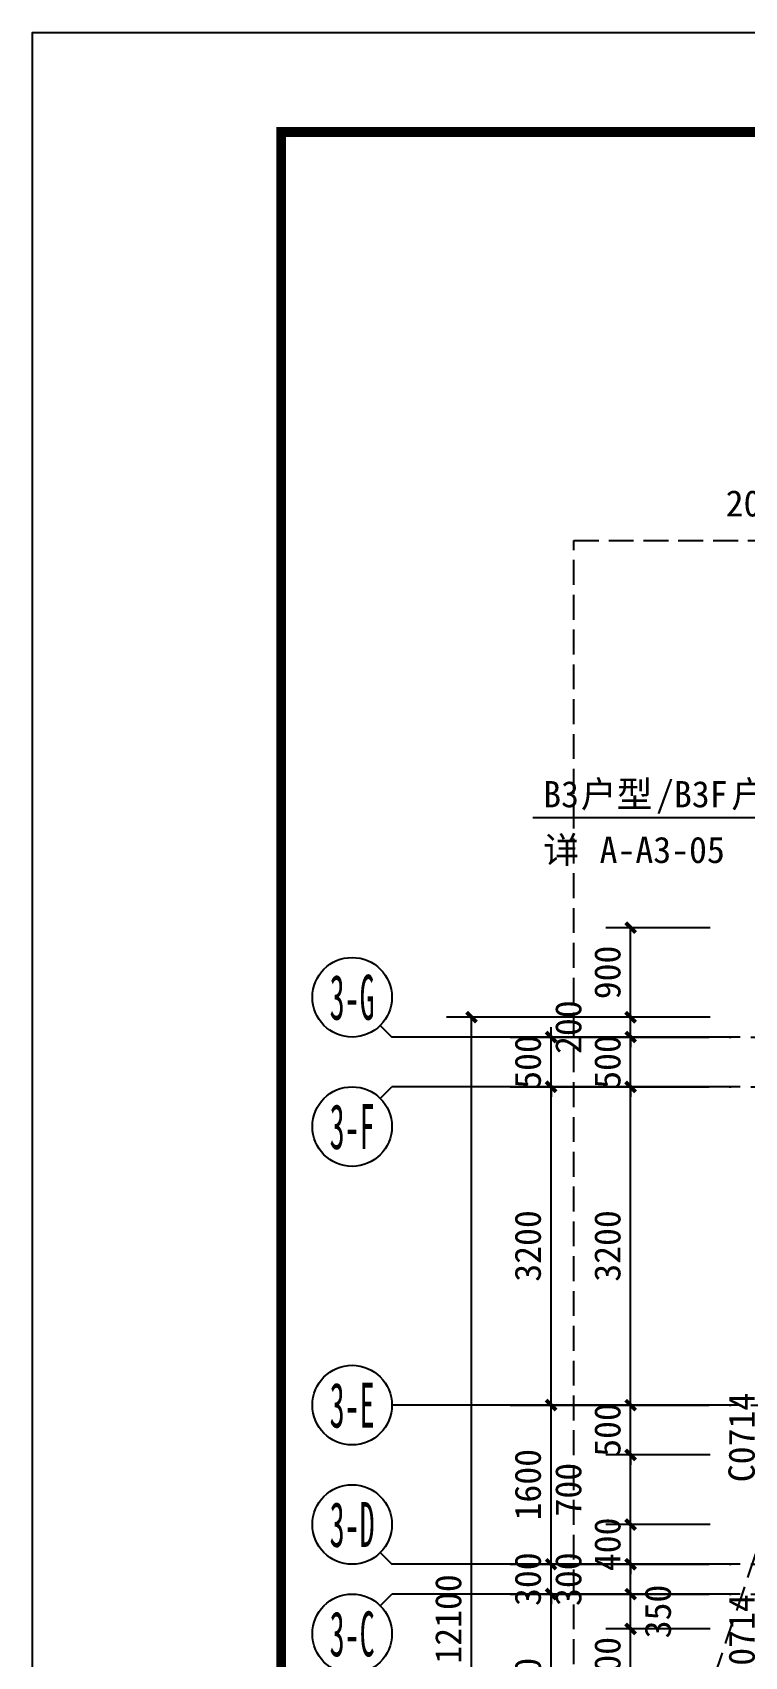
# Model space of a CAD drawing. Extents: x -46233 to 84150, y 109350 to 390860.
# Drawn here: x 0 to 7158, y 261873 to 278200 of the extents above; entities that cross this region are included whole.
import ezdxf
from ezdxf.enums import TextEntityAlignment as Align
from ezdxf.xclip import XClip

# ---------------------------------------------------------------- set-up
doc = ezdxf.new("R2010")
doc.units = 0
doc.header["$LTSCALE"] = 1000
doc.header["$MEASUREMENT"] = 0
doc.header["$XCLIPFRAME"] = 0
doc.linetypes.add('3#-轴线$1$DOTE', pattern=[2.42, 2, -0.2, 0.02, -0.2])
doc.linetypes.add('DASH', pattern=[0.35, 0.25, -0.1])
doc.layers.get('Defpoints').update_dxf_attribs({"color": 4, "linetype": 'DASH'})
for name, color, linetype in [('125-MC编号-偶$0$A-ANNO-TEXT', 255, 'Continuous'), ('125-文字-标$0$A-ANNO-TEXT', 7, 'Continuous'), ('3#-轴号$0$A-ANNO-AXIS-CIRC', 3, 'Continuous'), ('3#-轴号$0$A-ANNO-AXIS-TEXT', 7, 'Continuous'), ('3#-轴号$0$A-ANNO-DIMS', 3, 'Continuous'), ('3#-轴线$1$A-ANNO-DOTE', 10, '3#-轴线$1$DOTE'), ('A-ANNO-DIMS', 3, 'Continuous'), ('A-ANNO-HATC-PATT', 8, 'Continuous'), ('A-ANNO-NOTE', 3, 'Continuous'), ('A-ANNO-TEXT', 255, 'Continuous'), ('A1-无手签$0$A-ANNO-TTLB', 7, 'Continuous'), ('AXIS_TEXT', 7, 'Continuous')]:
    doc.layers.add(name, color=color, linetype=linetype)
doc.styles.add('125-MC编号-偶$0$Standard', font='')
doc.styles.add('125-文字-标$0$Standard', font='')
doc.styles.add('3#-轴号$0$_TCH_AXIS', font='')
doc.styles.add('3#-轴号$0$_TCH_DIM_T3', font='')
doc.styles.add('_TCH_DIM', font='')
doc.styles.add('_TCH_DIM_T3', font='')
doc.styles.add('COMPLEX', font='COMPLEX')
doc.styles.get('125-MC编号-偶$0$Standard').set_extended_font_data('SimSun')
doc.styles.get('125-文字-标$0$Standard').set_extended_font_data('SimSun')
doc.styles.get('3#-轴号$0$_TCH_AXIS').set_extended_font_data('SimSun')
doc.styles.get('3#-轴号$0$_TCH_DIM_T3').set_extended_font_data('SimSun')
doc.styles.get('_TCH_DIM').set_extended_font_data('SimSun')
doc.styles.get('_TCH_DIM_T3').set_extended_font_data('SimSun')
doc.dimstyles.new('3#-轴号$0$_TCH_ARCH&&100', dxfattribs={"dimtxt": 264.345992, "dimasz": 100, "dimexe": 250, "dimexo": 300, "dimgap": 100, "dimtad": 1, "dimdec": 0, "dimzin": 0, "dimdsep": 46, "dimtxsty": '3#-轴号$0$_TCH_DIM_T3', "dimblk": '3#-轴号$0$_ArchTick', "dimcen": 0.09, "dimclrt": 7, "dimazin": 2, "dimtfac": 1, "dimtdec": 0, "dimtix": 1, "dimtmove": 2, "dimatfit": 3, "dimfxl": 100, "dimtolj": 1, "dimtzin": 0, "dimarcsym": 0})
doc.dimstyles.new('_TCH_ARCH&&100', dxfattribs={"dimtxt": 264.345992, "dimasz": 100, "dimexe": 250, "dimexo": 300, "dimgap": 100, "dimtad": 1, "dimdec": 0, "dimzin": 0, "dimdsep": 46, "dimtxsty": '_TCH_DIM_T3', "dimblk": 'ARCHTICK', "dimcen": 0.09, "dimclrt": 7, "dimazin": 2, "dimtfac": 1, "dimtdec": 0, "dimtix": 1, "dimtmove": 2, "dimatfit": 3, "dimfxl": 100, "dimtolj": 1, "dimtzin": 0, "dimarcsym": 0})

# ---------------------------------------------------------------- blocks, each defined once
blk = doc.blocks.new('3#-轴线')
at = {"layer": '3#-轴线$1$A-ANNO-DOTE'}
for points in [[(-3000, 500), (45757, 500)], [(-3000, 0), (45757, 0)], [(-3000, -3200), (45757, -3200)], [(-3000, -4800), (45757, -4800)], [(-3000, -5100), (45757, -5100)]]:
    blk.add_lwpolyline(points, dxfattribs=at)
blk = doc.blocks.new('_AXISO')
blk.add_circle((0, 0), 0.5)
at = {"layer": 'AXIS_TEXT', "style": 'COMPLEX', "width": 1.041667}
blk.add_attdef('A', text='', height=0.56, dxfattribs=at).set_placement((-0.25, -0.28), (0.25, -0.28), align=Align.FIT)
blk = doc.blocks.new('3#-轴号$0$_ArchTick')
at = {"color": 0, "linetype": 'ByBlock', "const_width": 0.4}
blk.add_lwpolyline([(-0.5, -0.5), (0.5, 0.5)], dxfattribs=at)
blk = doc.blocks.new('*D806')
at = {"layer": '3#-轴号$0$A-ANNO-DIMS', "color": 0, "lineweight": -2, "transparency": 16777216}
for p, q in [((-2589, -8100), (-2589, -6100)), ((-2389, -6100), (-2339, -6100)), ((-2389, -8100), (-2339, -8100))]:
    blk.add_line(p, q, dxfattribs=at)
at = {"layer": 'Defpoints', "color": 0, "transparency": 16777216}
for p in [(-2689, -6100), (-2589, -6100), (-2689, -8100)]:
    blk.add_point(p, dxfattribs=at)
at = {"layer": '3#-轴号$0$A-ANNO-DIMS', "color": 0, "lineweight": -2, "transparency": 16777216, "xscale": 100, "yscale": 100, "zscale": 100}
for p, rotation in [((-2589, -6100), 90), ((-2589, -8100), 270)]:
    blk.add_blockref('3#-轴号$0$_ArchTick', p, dxfattribs=dict(at, rotation=rotation))
at = {"layer": '3#-轴号$0$A-ANNO-DIMS', "color": 7, "transparency": 16777216, "insert": (-2822, -7100), "char_height": 264.3, "attachment_point": 5, "rotation": 90, "style": '3#-轴号$0$_TCH_DIM_T3'}
blk.add_mtext('\\A1;2000', dxfattribs=at)
blk = doc.blocks.new('*D807')
at = {"layer": '3#-轴号$0$A-ANNO-DIMS', "color": 0, "lineweight": -2, "transparency": 16777216}
for p, q in [((-2589, -5800), (-2589, -5700)), ((-2589, -6100), (-2589, -5800)), ((-2389, -5800), (-2339, -5800)), ((-2589, -6100), (-2589, -6200)), ((-2389, -6100), (-2339, -6100))]:
    blk.add_line(p, q, dxfattribs=at)
at = {"layer": 'Defpoints', "color": 0, "transparency": 16777216}
for p in [(-2689, -5800), (-2589, -5800), (-2689, -6100)]:
    blk.add_point(p, dxfattribs=at)
at = {"layer": '3#-轴号$0$A-ANNO-DIMS', "color": 0, "lineweight": -2, "transparency": 16777216, "xscale": 100, "yscale": 100, "zscale": 100}
for p, rotation in [((-2589, -5800), 270), ((-2589, -6100), 90)]:
    blk.add_blockref('3#-轴号$0$_ArchTick', p, dxfattribs=dict(at, rotation=rotation))
at = {"layer": '3#-轴号$0$A-ANNO-DIMS', "color": 7, "transparency": 16777216, "insert": (-2822, -5950), "char_height": 264.3, "attachment_point": 5, "rotation": 90, "style": '3#-轴号$0$_TCH_DIM_T3'}
blk.add_mtext('\\A1;300', dxfattribs=at)
blk = doc.blocks.new('*D808')
at = {"layer": '3#-轴号$0$A-ANNO-DIMS', "color": 0, "lineweight": -2, "transparency": 16777216}
for p, q in [((-2589, -5800), (-2589, -4200)), ((-2389, -4200), (-2339, -4200)), ((-2389, -5800), (-2339, -5800))]:
    blk.add_line(p, q, dxfattribs=at)
at = {"layer": 'Defpoints', "color": 0, "transparency": 16777216}
for p in [(-2689, -4200), (-2589, -4200), (-2689, -5800)]:
    blk.add_point(p, dxfattribs=at)
at = {"layer": '3#-轴号$0$A-ANNO-DIMS', "color": 0, "lineweight": -2, "transparency": 16777216, "xscale": 100, "yscale": 100, "zscale": 100}
for p, rotation in [((-2589, -4200), 90), ((-2589, -5800), 270)]:
    blk.add_blockref('3#-轴号$0$_ArchTick', p, dxfattribs=dict(at, rotation=rotation))
at = {"layer": '3#-轴号$0$A-ANNO-DIMS', "color": 7, "transparency": 16777216, "insert": (-2822, -5000), "char_height": 264.3, "attachment_point": 5, "rotation": 90, "style": '3#-轴号$0$_TCH_DIM_T3'}
blk.add_mtext('\\A1;1600', dxfattribs=at)
blk = doc.blocks.new('*D809')
at = {"layer": '3#-轴号$0$A-ANNO-DIMS', "color": 0, "lineweight": -2, "transparency": 16777216}
for p, q in [((-2589, -4200), (-2589, -1000)), ((-2389, -1000), (-2339, -1000)), ((-2389, -4200), (-2339, -4200))]:
    blk.add_line(p, q, dxfattribs=at)
at = {"layer": 'Defpoints', "color": 0, "transparency": 16777216}
for p in [(-2689, -1000), (-2589, -1000), (-2689, -4200)]:
    blk.add_point(p, dxfattribs=at)
at = {"layer": '3#-轴号$0$A-ANNO-DIMS', "color": 0, "lineweight": -2, "transparency": 16777216, "xscale": 100, "yscale": 100, "zscale": 100}
for p, rotation in [((-2589, -1000), 90), ((-2589, -4200), 270)]:
    blk.add_blockref('3#-轴号$0$_ArchTick', p, dxfattribs=dict(at, rotation=rotation))
at = {"layer": '3#-轴号$0$A-ANNO-DIMS', "color": 7, "transparency": 16777216, "insert": (-2822, -2600), "char_height": 264.3, "attachment_point": 5, "rotation": 90, "style": '3#-轴号$0$_TCH_DIM_T3'}
blk.add_mtext('\\A1;3200', dxfattribs=at)
blk = doc.blocks.new('*D810')
at = {"layer": '3#-轴号$0$A-ANNO-DIMS', "color": 0, "lineweight": -2, "transparency": 16777216}
for p, q in [((-2589, -500), (-2589, -400)), ((-2589, -1000), (-2589, -500)), ((-2389, -500), (-2339, -500)), ((-2589, -1000), (-2589, -1100)), ((-2389, -1000), (-2339, -1000))]:
    blk.add_line(p, q, dxfattribs=at)
at = {"layer": 'Defpoints', "color": 0, "transparency": 16777216}
for p in [(-2689, -500), (-2589, -500), (-2689, -1000)]:
    blk.add_point(p, dxfattribs=at)
at = {"layer": '3#-轴号$0$A-ANNO-DIMS', "color": 0, "lineweight": -2, "transparency": 16777216, "xscale": 100, "yscale": 100, "zscale": 100}
for p, rotation in [((-2589, -500), 270), ((-2589, -1000), 90)]:
    blk.add_blockref('3#-轴号$0$_ArchTick', p, dxfattribs=dict(at, rotation=rotation))
at = {"layer": '3#-轴号$0$A-ANNO-DIMS', "color": 7, "transparency": 16777216, "insert": (-2822, -750), "char_height": 264.3, "attachment_point": 5, "rotation": 90, "style": '3#-轴号$0$_TCH_DIM_T3'}
blk.add_mtext('\\A1;500', dxfattribs=at)
blk = doc.blocks.new('125-MC编号-偶')
at = {"layer": '125-MC编号-偶$0$A-ANNO-TEXT', "color": 2, "style": '125-MC编号-偶$0$Standard'}
for s, p in [('MLC2123', (-9273, 7623, 0)), ('C1214', (-6196, 7623, 0)), ('C1517', (-3919, 7623, 0)), ('M1023', (-8168, 3498)), ('TLM2323', (-6499, 3498)), ('M1023', (-4464, 3498)), ('HM1123', (-2562, 1888)), ('M0923', (-8869, 96)), ('MLC2123', (-9284, -4542, 0)), ('C3017', (-5315, -5209, 0)), ('C2017', (-2004, -5209, 0))]:
    blk.add_text(s, height=264.3, dxfattribs=at).set_placement(p)
for s, p in [('C0714', (-10992, 3125, 0)), ('M0923', (-7891, 2496)), ('C0714', (-10992, 1100, 0)), ('M1023', (-6553, -647)), ('M1023', (-3184, -647)), ('M0823', (-2041, -1335))]:
    blk.add_text(s, height=264.3, rotation=90, dxfattribs=at).set_placement(p)
blk = doc.blocks.new('125-文字-标')
at = {"layer": 'Defpoints'}
for points in [[(-10350, 4000), (-7150, 4000), (-7150, 7000), (-10350, 7000)], [(-7050, 3900), (-4650, 3900), (-4650, 7000), (-7050, 7000)], [(-4550, 7000), (-1850, 7000), (-1850, 4000), (-4550, 4000)], [(-8350, 2200), (-10350, 2200), (-10350, 3800), (-8350, 3800)], [(-3100, 500), (-6900, 500), (-6900, 3800), (-2800, 3800), (-2800, 2200), (-3100, 2200)], [(-3100, 650), (-1300, 650), (-1300, 2200), (-3100, 2200)], [(-10350, 500), (-7700, 500), (-7700, 2100), (-10350, 2100)], [(-6900, 500), (-3100, 500), (-3100, -3900), (-6900, -3900)], [(-7100, -3900), (-10350, -3900), (-10350, -1050), (-8200, -1050), (-8200, 400), (-7100, 400)], [(-8200, 400), (-10350, 400), (-10350, -1050), (-8200, -1050)], [(-3000, 450), (-2000, 450), (-2000, -1350), (-100, -1350), (-100, -3900), (-3000, -3900)], [(-1900, -1250), (-100, -1250), (-100, -250), (-1450, -250), (-1450, 450), (-1900, 450)]]:
    blk.add_lwpolyline(points, close=True, dxfattribs=at)
at = {"layer": '125-文字-标$0$A-ANNO-TEXT', "style": '125-文字-标$0$Standard'}
for s, height, p in [('卧室', 264.3, (-9247, 5652)), ('CF5', 264.3, (-6508, 5652)), ('厨房', 264.3, (-5941, 5652)), ('卧室', 264.3, (-3714, 5652)), ('WC10', 264.3, (-10202, 3281)), ('卫生间', 264.3, (-9257, 3281)), ('餐厅', 264.3, (-5779, 1634)), ('玄关', 264.3, (-2712, 1393)), ('WC11', 264.3, (-10041, 1315)), ('卫生间', 264.3, (-9096, 1315)), ('衣帽间', 264.3, (-1236, -684)), ('卧室', 264.3, (-9247, -1807)), ('(', 264, (-9791, -2207)), ('含衣帽间', 264.3, (-9602, -2207)), (')', 264, (-8090, -2207)), ('起居室', 264.3, (-5969, -2207)), ('卧室', 264.3, (-2321, -2705))]:
    blk.add_text(s, height=height, dxfattribs=at).set_placement(p)
at = {"layer": 'Defpoints', "style": '125-文字-标$0$Standard'}
for s, height, p in [('2', 132, (-8459, 5427)), ('2', 132, (-5435, 5427)), ('2', 132, (-2927, 5427)), ('9.60m', 264.3, (-9404, 5252)), ('7.44m', 264.3, (-6380, 5252)), ('8.10m', 264.3, (-3872, 5252)), ('13.02m', 264.3, (-6023, 1234)), ('2', 132, (-4889, 1409)), ('4.24m', 264.3, (-9035, 915)), ('2', 132, (-8090, 1090)), ('2.79m', 264.3, (-2868, 993)), ('2', 132, (-1923, 1168)), ('2', 132, (-259, -909)), ('2.11m', 264.3, (-1204, -1084)), ('13.98m', 264.3, (-9499, -2607)), ('2', 132, (-8365, -2432)), ('16.72m', 264.3, (-6023, -2607)), ('2', 132, (-4889, -2432)), ('9.20m', 264.3, (-2478, -3105)), ('2', 132, (-1533, -2930))]:
    blk.add_text(s, height=height, dxfattribs=at).set_placement(p)
at = {"layer": 'Defpoints', "color": 1, "style": '125-文字-标$0$Standard'}
for s, height, p in [('3.20m', 264.3, (-10171, 2881)), ('2', 132, (-9226, 3056))]:
    blk.add_text(s, height=height, dxfattribs=at).set_placement(p)
blk = doc.blocks.new('3#-标准层')
blk.add_blockref('125-文字-标', (10450, -7100))
blk = doc.blocks.new('_ArchTick')
at = {"color": 0, "linetype": 'ByBlock', "const_width": 0.4}
blk.add_lwpolyline([(-0.5, -0.5), (0.5, 0.5)], dxfattribs=at)
blk = doc.blocks.new('*D413')
at = {"layer": 'A-ANNO-DIMS', "color": 0, "lineweight": -2, "transparency": 16777216}
for p, q in [((6813, 269200), (5763, 269200)), ((6013, 268300), (6013, 269200)), ((6813, 268300), (5763, 268300))]:
    blk.add_line(p, q, dxfattribs=at)
at = {"layer": 'Defpoints', "color": 0, "transparency": 16777216}
for p in [(6013, 269200), (7113, 269200), (7113, 268300)]:
    blk.add_point(p, dxfattribs=at)
at = {"layer": 'A-ANNO-DIMS', "color": 0, "lineweight": -2, "transparency": 16777216, "xscale": 100, "yscale": 100, "zscale": 100}
for p, rotation in [((6013, 269200), 90), ((6013, 268300), 270)]:
    blk.add_blockref('_ArchTick', p, dxfattribs=dict(at, rotation=rotation))
at = {"layer": 'A-ANNO-DIMS', "color": 7, "transparency": 16777216, "insert": (5781, 268750), "char_height": 264.3, "attachment_point": 5, "rotation": 90, "style": '_TCH_DIM_T3'}
blk.add_mtext('\\A1;900', dxfattribs=at)
blk = doc.blocks.new('*D414')
at = {"layer": 'A-ANNO-DIMS', "color": 0, "lineweight": -2, "transparency": 16777216}
for p, q in [((6813, 268300), (5763, 268300)), ((6013, 268300), (6013, 268400)), ((6013, 268100), (6013, 268300)), ((6813, 268100), (5763, 268100)), ((6013, 268100), (6013, 268000))]:
    blk.add_line(p, q, dxfattribs=at)
at = {"layer": 'Defpoints', "color": 0, "transparency": 16777216}
for p in [(6013, 268300), (7113, 268300), (7113, 268100)]:
    blk.add_point(p, dxfattribs=at)
at = {"layer": 'A-ANNO-DIMS', "color": 0, "lineweight": -2, "transparency": 16777216, "xscale": 100, "yscale": 100, "zscale": 100}
for p, rotation in [((6013, 268300), 270), ((6013, 268100), 90)]:
    blk.add_blockref('_ArchTick', p, dxfattribs=dict(at, rotation=rotation))
at = {"layer": 'A-ANNO-DIMS', "color": 7, "transparency": 16777216, "insert": (5388, 268200), "char_height": 264.3, "attachment_point": 5, "rotation": 90, "style": '_TCH_DIM_T3'}
blk.add_mtext('\\A1;200', dxfattribs=at)
blk = doc.blocks.new('*D415')
at = {"layer": 'A-ANNO-DIMS', "color": 0, "lineweight": -2, "transparency": 16777216}
for p, q in [((6813, 268100), (5763, 268100)), ((6013, 268100), (6013, 268200)), ((6013, 267600), (6013, 268100)), ((6813, 267600), (5763, 267600)), ((6013, 267600), (6013, 267500))]:
    blk.add_line(p, q, dxfattribs=at)
at = {"layer": 'Defpoints', "color": 0, "transparency": 16777216}
for p in [(6013, 268100), (7113, 268100), (7113, 267600)]:
    blk.add_point(p, dxfattribs=at)
at = {"layer": 'A-ANNO-DIMS', "color": 0, "lineweight": -2, "transparency": 16777216, "xscale": 100, "yscale": 100, "zscale": 100}
for p, rotation in [((6013, 268100), 270), ((6013, 267600), 90)]:
    blk.add_blockref('_ArchTick', p, dxfattribs=dict(at, rotation=rotation))
at = {"layer": 'A-ANNO-DIMS', "color": 7, "transparency": 16777216, "insert": (5781, 267850), "char_height": 264.3, "attachment_point": 5, "rotation": 90, "style": '_TCH_DIM_T3'}
blk.add_mtext('\\A1;500', dxfattribs=at)
blk = doc.blocks.new('*D416')
at = {"layer": 'A-ANNO-DIMS', "color": 0, "lineweight": -2, "transparency": 16777216}
for p, q in [((6813, 267600), (5763, 267600)), ((6013, 264400), (6013, 267600)), ((6813, 264400), (5763, 264400))]:
    blk.add_line(p, q, dxfattribs=at)
at = {"layer": 'Defpoints', "color": 0, "transparency": 16777216}
for p in [(6013, 267600), (7113, 267600), (7113, 264400)]:
    blk.add_point(p, dxfattribs=at)
at = {"layer": 'A-ANNO-DIMS', "color": 0, "lineweight": -2, "transparency": 16777216, "xscale": 100, "yscale": 100, "zscale": 100}
for p, rotation in [((6013, 267600), 90), ((6013, 264400), 270)]:
    blk.add_blockref('_ArchTick', p, dxfattribs=dict(at, rotation=rotation))
at = {"layer": 'A-ANNO-DIMS', "color": 7, "transparency": 16777216, "insert": (5781, 266000), "char_height": 264.3, "attachment_point": 5, "rotation": 90, "style": '_TCH_DIM_T3'}
blk.add_mtext('\\A1;3200', dxfattribs=at)
blk = doc.blocks.new('*D417')
at = {"layer": 'A-ANNO-DIMS', "color": 0, "lineweight": -2, "transparency": 16777216}
for p, q in [((6813, 264400), (5763, 264400)), ((6013, 264400), (6013, 264500)), ((6013, 263900), (6013, 264400)), ((6813, 263900), (5763, 263900)), ((6013, 263900), (6013, 263800))]:
    blk.add_line(p, q, dxfattribs=at)
at = {"layer": 'Defpoints', "color": 0, "transparency": 16777216}
for p in [(6013, 264400), (7113, 264400), (7113, 263900)]:
    blk.add_point(p, dxfattribs=at)
at = {"layer": 'A-ANNO-DIMS', "color": 0, "lineweight": -2, "transparency": 16777216, "xscale": 100, "yscale": 100, "zscale": 100}
for p, rotation in [((6013, 264400), 270), ((6013, 263900), 90)]:
    blk.add_blockref('_ArchTick', p, dxfattribs=dict(at, rotation=rotation))
at = {"layer": 'A-ANNO-DIMS', "color": 7, "transparency": 16777216, "insert": (5781, 264150), "char_height": 264.3, "attachment_point": 5, "rotation": 90, "style": '_TCH_DIM_T3'}
blk.add_mtext('\\A1;500', dxfattribs=at)
blk = doc.blocks.new('*D418')
at = {"layer": 'A-ANNO-DIMS', "color": 0, "lineweight": -2, "transparency": 16777216}
for p, q in [((6813, 263900), (5763, 263900)), ((6013, 263200), (6013, 263900)), ((6813, 263200), (5763, 263200))]:
    blk.add_line(p, q, dxfattribs=at)
at = {"layer": 'Defpoints', "color": 0, "transparency": 16777216}
for p in [(6013, 263900), (7113, 263900), (7113, 263200)]:
    blk.add_point(p, dxfattribs=at)
at = {"layer": 'A-ANNO-DIMS', "color": 0, "lineweight": -2, "transparency": 16777216, "xscale": 100, "yscale": 100, "zscale": 100}
for p, rotation in [((6013, 263900), 90), ((6013, 263200), 270)]:
    blk.add_blockref('_ArchTick', p, dxfattribs=dict(at, rotation=rotation))
at = {"layer": 'A-ANNO-DIMS', "color": 7, "transparency": 16777216, "insert": (5388, 263550), "char_height": 264.3, "attachment_point": 5, "rotation": 90, "style": '_TCH_DIM_T3'}
blk.add_mtext('\\A1;700', dxfattribs=at)
blk = doc.blocks.new('*D419')
at = {"layer": 'A-ANNO-DIMS', "color": 0, "lineweight": -2, "transparency": 16777216}
for p, q in [((6813, 263200), (5763, 263200)), ((6013, 263200), (6013, 263300)), ((6013, 262800), (6013, 263200)), ((6813, 262800), (5763, 262800)), ((6013, 262800), (6013, 262700))]:
    blk.add_line(p, q, dxfattribs=at)
at = {"layer": 'Defpoints', "color": 0, "transparency": 16777216}
for p in [(6013, 263200), (7113, 263200), (7113, 262800)]:
    blk.add_point(p, dxfattribs=at)
at = {"layer": 'A-ANNO-DIMS', "color": 0, "lineweight": -2, "transparency": 16777216, "xscale": 100, "yscale": 100, "zscale": 100}
for p, rotation in [((6013, 263200), 270), ((6013, 262800), 90)]:
    blk.add_blockref('_ArchTick', p, dxfattribs=dict(at, rotation=rotation))
at = {"layer": 'A-ANNO-DIMS', "color": 7, "transparency": 16777216, "insert": (5781, 263000), "char_height": 264.3, "attachment_point": 5, "rotation": 90, "style": '_TCH_DIM_T3'}
blk.add_mtext('\\A1;400', dxfattribs=at)
blk = doc.blocks.new('*D420')
at = {"layer": 'A-ANNO-DIMS', "color": 0, "lineweight": -2, "transparency": 16777216}
for p, q in [((6813, 262800), (5763, 262800)), ((6013, 262500), (6013, 262800)), ((6813, 262500), (5763, 262500))]:
    blk.add_line(p, q, dxfattribs=at)
at = {"layer": 'Defpoints', "color": 0, "transparency": 16777216}
for p in [(6013, 262800), (7113, 262800), (7113, 262500)]:
    blk.add_point(p, dxfattribs=at)
at = {"layer": 'A-ANNO-DIMS', "color": 0, "lineweight": -2, "transparency": 16777216, "xscale": 100, "yscale": 100, "zscale": 100}
for p, rotation in [((6013, 262800), 90), ((6013, 262500), 270)]:
    blk.add_blockref('_ArchTick', p, dxfattribs=dict(at, rotation=rotation))
at = {"layer": 'A-ANNO-DIMS', "color": 7, "transparency": 16777216, "insert": (5388, 262650), "char_height": 264.3, "attachment_point": 5, "rotation": 90, "style": '_TCH_DIM_T3'}
blk.add_mtext('\\A1;300', dxfattribs=at)
blk = doc.blocks.new('*D421')
at = {"layer": 'A-ANNO-DIMS', "color": 0, "lineweight": -2, "transparency": 16777216}
for p, q in [((6813, 262500), (5763, 262500)), ((6013, 262150), (6013, 262500)), ((6813, 262150), (5763, 262150))]:
    blk.add_line(p, q, dxfattribs=at)
at = {"layer": 'Defpoints', "color": 0, "transparency": 16777216}
for p in [(6013, 262500), (7113, 262500), (7113, 262150)]:
    blk.add_point(p, dxfattribs=at)
at = {"layer": 'A-ANNO-DIMS', "color": 0, "lineweight": -2, "transparency": 16777216, "xscale": 100, "yscale": 100, "zscale": 100}
for p, rotation in [((6013, 262500), 90), ((6013, 262150), 270)]:
    blk.add_blockref('_ArchTick', p, dxfattribs=dict(at, rotation=rotation))
at = {"layer": 'A-ANNO-DIMS', "color": 7, "transparency": 16777216, "insert": (6288, 262325), "char_height": 264.3, "attachment_point": 5, "rotation": 90, "style": '_TCH_DIM_T3'}
blk.add_mtext('\\A1;350', dxfattribs=at)
blk = doc.blocks.new('*D422')
at = {"layer": 'A-ANNO-DIMS', "color": 0, "lineweight": -2, "transparency": 16777216}
for p, q in [((6013, 262150), (6013, 262250)), ((6813, 262150), (5763, 262150)), ((6013, 261450), (6013, 262150)), ((6813, 261450), (5763, 261450)), ((6013, 261450), (6013, 261350))]:
    blk.add_line(p, q, dxfattribs=at)
at = {"layer": 'Defpoints', "color": 0, "transparency": 16777216}
for p in [(6013, 262150), (7113, 262150), (7113, 261450)]:
    blk.add_point(p, dxfattribs=at)
at = {"layer": 'A-ANNO-DIMS', "color": 0, "lineweight": -2, "transparency": 16777216, "xscale": 100, "yscale": 100, "zscale": 100}
for p, rotation in [((6013, 262150), 270), ((6013, 261450), 90)]:
    blk.add_blockref('_ArchTick', p, dxfattribs=dict(at, rotation=rotation))
at = {"layer": 'A-ANNO-DIMS', "color": 7, "transparency": 16777216, "insert": (5781, 261800), "char_height": 264.3, "attachment_point": 5, "rotation": 90, "style": '_TCH_DIM_T3'}
blk.add_mtext('\\A1;700', dxfattribs=at)
blk = doc.blocks.new('*D466')
at = {"layer": 'A-ANNO-DIMS', "color": 0, "lineweight": -2, "transparency": 16777216}
for p, q in [((6813, 268300), (4163, 268300)), ((4413, 256200), (4413, 268300)), ((6813, 256200), (4163, 256200))]:
    blk.add_line(p, q, dxfattribs=at)
at = {"layer": 'Defpoints', "color": 0, "transparency": 16777216}
for p in [(4413, 268300), (7113, 268300), (7113, 256200)]:
    blk.add_point(p, dxfattribs=at)
at = {"layer": 'A-ANNO-DIMS', "color": 0, "lineweight": -2, "transparency": 16777216, "xscale": 100, "yscale": 100, "zscale": 100}
for p, rotation in [((4413, 268300), 90), ((4413, 256200), 270)]:
    blk.add_blockref('_ArchTick', p, dxfattribs=dict(at, rotation=rotation))
at = {"layer": 'A-ANNO-DIMS', "color": 7, "transparency": 16777216, "insert": (4181, 262250), "char_height": 264.3, "attachment_point": 5, "rotation": 90, "style": '_TCH_DIM_T3'}
blk.add_mtext('\\A1;12100', dxfattribs=at)
blk = doc.blocks.new('*D471')
at = {"layer": 'A-ANNO-DIMS', "color": 0, "lineweight": -2, "transparency": 16777216}
for p, q in [((7603, 271889), (7603, 273439)), ((7803, 271889), (7803, 273439)), ((7603, 273189), (7803, 273189))]:
    blk.add_line(p, q, dxfattribs=at)
at = {"layer": 'Defpoints', "color": 0, "transparency": 16777216}
for p in [(7803, 273189), (7603, 271589), (7803, 271589)]:
    blk.add_point(p, dxfattribs=at)
at = {"layer": 'A-ANNO-DIMS', "color": 0, "lineweight": -2, "transparency": 16777216, "xscale": 100, "yscale": 100, "zscale": 100, "rotation": 180}
blk.add_blockref('_ArchTick', (7603, 273189), dxfattribs=at)
at = {"layer": 'A-ANNO-DIMS', "color": 0, "lineweight": -2, "transparency": 16777216, "xscale": 100, "yscale": 100, "zscale": 100}
blk.add_blockref('_ArchTick', (7803, 273189), dxfattribs=at)
at = {"layer": 'A-ANNO-DIMS', "color": 7, "transparency": 16777216, "insert": (7238, 273464), "char_height": 264.3, "attachment_point": 5, "style": '_TCH_DIM_T3'}
blk.add_mtext('\\A1;200', dxfattribs=at)
blk = doc.blocks.new('3#-轴号')
at = {"layer": '3#-轴号$0$A-ANNO-AXIS-CIRC'}
for p, q in [((-4306.6, -382.8), (-4189.4, -500)), ((-689.4, -500), (-4189.4, -500)), ((-4306.6, -1117.2), (-4189.4, -1000)), ((-689.4, -1000), (-4189.4, -1000)), ((-689.4, -4200), (-4189.4, -4200)), ((-4306.6, -5682.8), (-4189.4, -5800)), ((-689.4, -5800), (-4189.4, -5800)), ((-4306.6, -6217.2), (-4189.4, -6100)), ((-689.4, -6100), (-4189.4, -6100))]:
    blk.add_line(p, q, dxfattribs=at)
at = {"layer": 'Defpoints'}
blk.add_lwpolyline([(-2360.1, 4492.7), (44213.5, 4492.7), (44213.5, -15203.4), (-2360.1, -15203.4)], close=True, dxfattribs=at)
at = {"layer": '3#-轴号$0$A-ANNO-AXIS-CIRC'}
ref = blk.add_blockref('_AXISO', (-4589.4, -100), dxfattribs=dict(at, xscale=800, yscale=800, zscale=800))
ref.add_attrib('A', '3-G', dxfattribs={"layer": '3#-轴号$0$A-ANNO-AXIS-TEXT', "height": 452.55, "style": '3#-轴号$0$_TCH_AXIS', "width": 0.466146}).set_placement((-4815.7, -326.3), (-4363.1, -326.3), align=Align.FIT)
ref = blk.add_blockref('_AXISO', (-4589.4, -1400), dxfattribs=dict(at, xscale=800, yscale=800, zscale=800))
ref.add_attrib('A', '3-F', dxfattribs={"layer": '3#-轴号$0$A-ANNO-AXIS-TEXT', "height": 452.55, "style": '3#-轴号$0$_TCH_AXIS', "width": 0.466146}).set_placement((-4815.7, -1626.3), (-4363.1, -1626.3), align=Align.FIT)
ref = blk.add_blockref('_AXISO', (-4589.4, -4200), dxfattribs=dict(at, xscale=800, yscale=800, zscale=800))
ref.add_attrib('A', '3-E', dxfattribs={"layer": '3#-轴号$0$A-ANNO-AXIS-TEXT', "height": 452.55, "style": '3#-轴号$0$_TCH_AXIS', "width": 0.466146}).set_placement((-4815.7, -4426.3), (-4363.1, -4426.3), align=Align.FIT)
ref = blk.add_blockref('_AXISO', (-4589.4, -5400), dxfattribs=dict(at, xscale=800, yscale=800, zscale=800))
ref.add_attrib('A', '3-D', dxfattribs={"layer": '3#-轴号$0$A-ANNO-AXIS-TEXT', "height": 452.55, "style": '3#-轴号$0$_TCH_AXIS', "width": 0.466146}).set_placement((-4815.7, -5626.3), (-4363.1, -5626.3), align=Align.FIT)
ref = blk.add_blockref('_AXISO', (-4589.4, -6500), dxfattribs=dict(at, xscale=800, yscale=800, zscale=800))
ref.add_attrib('A', '3-C', dxfattribs={"layer": '3#-轴号$0$A-ANNO-AXIS-TEXT', "height": 452.55, "style": '3#-轴号$0$_TCH_AXIS', "width": 0.466146}).set_placement((-4815.7, -6726.3), (-4363.1, -6726.3), align=Align.FIT)
at = {"layer": '3#-轴号$0$A-ANNO-DIMS'}
for p1, p2, picture, middle in [((-2689.4, -1000), (-2689.4, -500), '*D810', (-2821.6, -750)), ((-2689.4, -4200), (-2689.4, -1000), '*D809', (-2821.6, -2600)), ((-2689.4, -5800), (-2689.4, -4200), '*D808', (-2821.6, -5000)), ((-2689.4, -6100), (-2689.4, -5800), '*D807', (-2821.6, -5950)), ((-2689.4, -8100), (-2689.4, -6100), '*D806', (-2821.6, -7100))]:
    dim = blk.add_aligned_dim(p1=p1, p2=p2, distance=-100, dimstyle='3#-轴号$0$_TCH_ARCH&&100', dxfattribs=at)
    dim.commit()
    dim.dimension.update_dxf_attribs({"geometry": picture, "text_midpoint": middle})

msp = doc.modelspace()

# ---------------------------------------------------------------- linework, layer by layer
at = {"layer": 'A-ANNO-HATC-PATT', "linetype": 'DASH'}
msp.add_lwpolyline([(7602.7, 263900), (4132.4, 253583.1)], dxfattribs=at)
at = {"layer": 'A-ANNO-NOTE', "color": 1}
msp.add_line((9882.1, 270305.1), (5029.1, 270305.1), dxfattribs=at)
at = {"layer": 'A1-无手签$0$A-ANNO-TTLB'}
msp.add_lwpolyline([(0, 218800), (0, 278200), (84100, 278200), (84100, 218800)], close=True, dxfattribs=at)
at = {"layer": 'A1-无手签$0$A-ANNO-TTLB', "const_width": 100}
msp.add_lwpolyline([(2500, 219800), (83100, 219800), (83100, 277200), (2500, 277200)], close=True, dxfattribs=at)

# ---------------------------------------------------------------- block references
for name, p in [('3#-轴号', (7802.7, 268600)), ('3#-轴线', (7802.7, 267600)), ('125-MC编号-偶', (18252.7, 260500))]:
    msp.add_blockref(name, p)
ref = msp.add_blockref('3#-标准层', (6644, 270581.8))
XClip(ref).set_block_clipping_path([(4820.5821685271, -739.2350137149), (6770.6892597008, 782.8575287219)])

# ---------------------------------------------------------------- texts
at = {"layer": 'A-ANNO-TEXT', "color": 7, "style": '_TCH_DIM'}
for s, height, p in [('户型', 264.35, (5512.1, 270410.1)), ('户型大样', 264.35, (7024.4, 270410.1)), ('B3', 264.35, (5134.1, 270410.1)), ('/B3F', 264.35, (6268.3, 270410.1)), ('详', 264.3, (5134.1, 269850.1)), ('A-A3-05', 264.35, (5701.2, 269850.1))]:
    msp.add_text(s, height=height, dxfattribs=at).set_placement(p)

# ---------------------------------------------------------------- dimensions: what is measured, and where the dimension line sits
at = {"layer": 'A-ANNO-DIMS'}
for base, p1, p2, angle, picture, middle in [((7802.7, 273189.4), (7602.7, 271589.4), (7802.7, 271589.4), 0, '*D471', (7238.3, 273464.4)), ((6013.3, 268300), (7113.3, 268100), (7113.3, 268300), 90, '*D414', (5388.3, 268200)), ((6013.3, 263900), (7113.3, 263200), (7113.3, 263900), 90, '*D418', (5388.3, 263550)), ((6013.3, 262800), (7113.3, 262500), (7113.3, 262800), 90, '*D420', (5388.3, 262650)), ((6013.3, 262500), (7113.3, 262150), (7113.3, 262500), 90, '*D421', (6288.3, 262325))]:
    dim = msp.add_linear_dim(base=base, p1=p1, p2=p2, angle=angle, dimstyle='_TCH_ARCH&&100', dxfattribs=at)
    dim.commit()
    dim.dimension.update_dxf_attribs({"geometry": picture, "text_midpoint": middle, "dimtype": 129})
for p1, p2, distance, picture, middle in [((7113.3, 268300), (7113.3, 269199.9), 1100, '*D413', (5781.1, 268749.9)), ((7113.3, 256200), (7113.3, 268300), 2700, '*D466', (4181.1, 262250)), ((7113.3, 267600), (7113.3, 268100), 1100, '*D415', (5781.1, 267850)), ((7113.3, 264400), (7113.3, 267600), 1100, '*D416', (5781.1, 266000)), ((7113.3, 263900), (7113.3, 264400), 1100, '*D417', (5781.1, 264150)), ((7113.3, 262800), (7113.3, 263200), 1100, '*D419', (5781.1, 263000)), ((7113.3, 261450), (7113.3, 262150), 1100, '*D422', (5781.1, 261800))]:
    dim = msp.add_aligned_dim(p1=p1, p2=p2, distance=distance, dimstyle='_TCH_ARCH&&100', dxfattribs=at)
    dim.commit()
    dim.dimension.update_dxf_attribs({"geometry": picture, "text_midpoint": middle})

doc.saveas('drawing.dxf')
